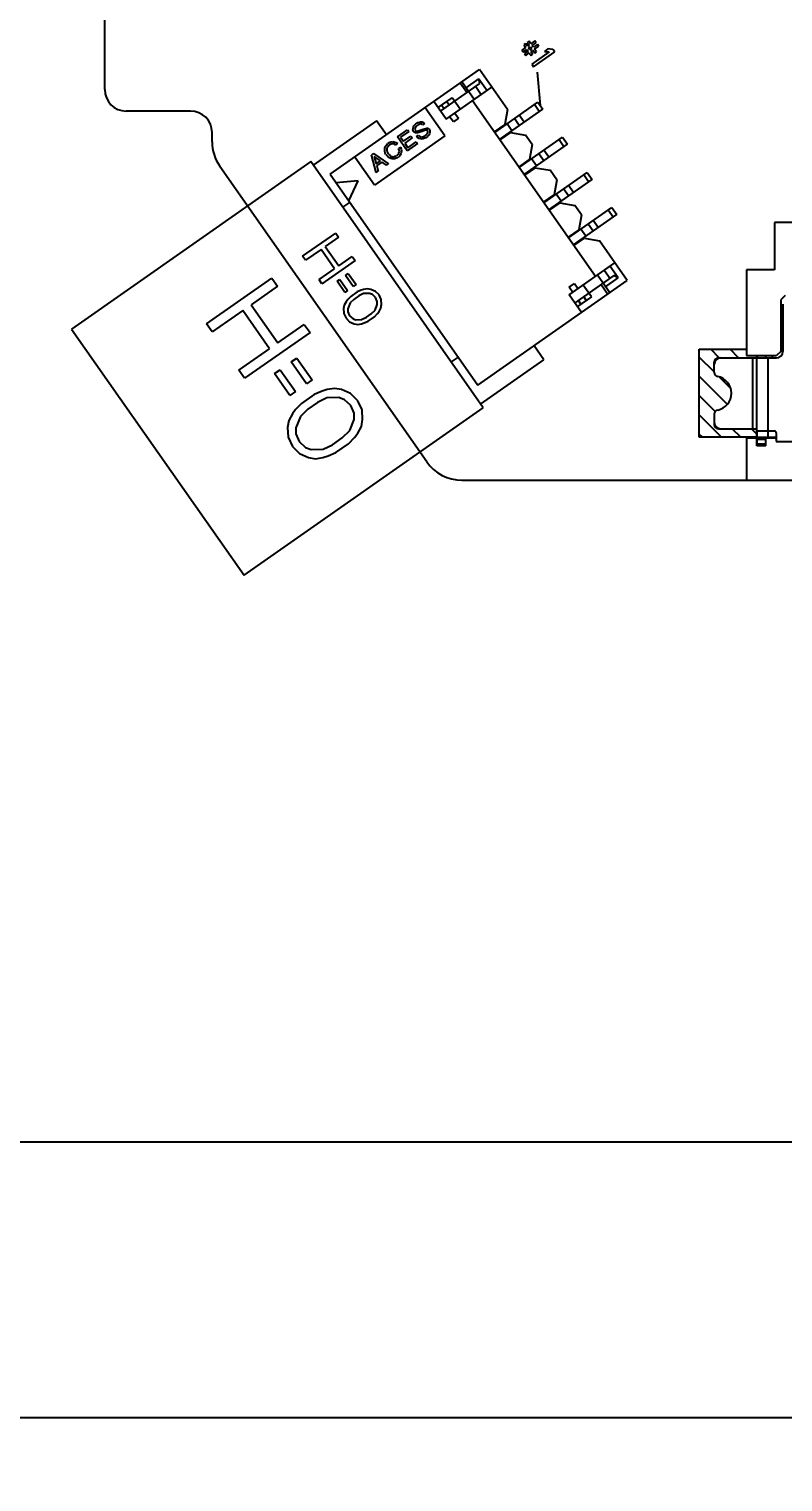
# Model space of a CAD drawing. Header units: millimetres. Extents: x 0 to 594, y 0 to 420.
# Drawn here: x 133.08 to 150.64, y 147.75 to 181.59 of the extents above; entities that cross this region are included whole.
import ezdxf

# ---------------------------------------------------------------- set-up
doc = ezdxf.new("R2010")
doc.units = ezdxf.units.MM
doc.header["$LTSCALE"] = 32.67
doc.layers.get('0').update_dxf_attribs({"linetype": 'CONTINUOUS'})
doc.styles.get("Standard").update_dxf_attribs({"font": 'txt', "width": 0.8})
doc.dimstyles.new('DIMSTYLE_1', dxfattribs={"dimtxt": 2.5, "dimasz": 3, "dimexe": 1.5, "dimexo": 1.2, "dimtad": 1, "dimdsep": 46, "dimtxsty": 'STANDARD', "dimblk": '_FILLED', "dimblk1": '_FILLED', "dimblk2": '_FILLED', "dimcen": 0.09, "dimazin": 2, "dimtp": 0.01, "dimtm": 0.01, "dimtfac": 1, "dimtofl": 0, "dimtmove": 0, "dimatfit": 3, "dimldrblk": '_FILLED', "dimfxl": 1, "dimtolj": 1, "dimarcsym": 0})

# ---------------------------------------------------------------- blocks, each defined once
blk = doc.blocks.new('_FILLED')
at = {"color": 0, "linetype": 'BYBLOCK'}
blk.add_solid([(0, 0), (-1, 0.167), (-1, -0.167)], dxfattribs=at)
blk = doc.blocks.new('*D5')
at = {"color": 2, "linetype": 'CONTINUOUS'}
for p, q in [((252.741, 195.783), (252.741, 154.171)), ((117.741, 164.883), (117.741, 154.171)), ((117.741, 155.671), (185.241, 155.671)), ((252.741, 155.671), (185.241, 155.671))]:
    blk.add_line(p, q, dxfattribs=at)
at = {"color": 2, "linetype": 'CONTINUOUS', "xscale": 3, "yscale": 3, "zscale": 3, "rotation": 180}
blk.add_blockref('_FILLED', (117.741, 155.671), dxfattribs=at)
at = {"color": 2, "linetype": 'CONTINUOUS', "xscale": 3, "yscale": 3, "zscale": 3}
blk.add_blockref('_FILLED', (252.741, 155.671), dxfattribs=at)
at = {"color": 2, "linetype": 'CONTINUOUS', "insert": (184.424, 158.796), "char_height": 2.5, "width": 6, "attachment_point": 2, "line_spacing_factor": 0.9}
blk.add_mtext('135', dxfattribs=at)
blk = doc.blocks.new('*D6')
at = {"color": 2, "linetype": 'CONTINUOUS'}
for p, q in [((252.741, 195.783), (252.741, 147.749)), ((116.741, 191.283), (116.741, 147.749)), ((116.741, 149.249), (184.741, 149.249)), ((252.741, 149.249), (184.741, 149.249))]:
    blk.add_line(p, q, dxfattribs=at)
at = {"color": 2, "linetype": 'CONTINUOUS', "xscale": 3, "yscale": 3, "zscale": 3, "rotation": 180}
blk.add_blockref('_FILLED', (116.741, 149.249), dxfattribs=at)
at = {"color": 2, "linetype": 'CONTINUOUS', "xscale": 3, "yscale": 3, "zscale": 3}
blk.add_blockref('_FILLED', (252.741, 149.249), dxfattribs=at)
at = {"color": 2, "linetype": 'CONTINUOUS', "insert": (184.757, 152.374), "char_height": 2.5, "width": 6, "attachment_point": 2, "line_spacing_factor": 0.9}
blk.add_mtext('136', dxfattribs=at)
blk = doc.blocks.new('*D9')
at = {"color": 2, "linetype": 'CONTINUOUS'}
for p, q in [((251.441, 197.083), (87.589, 197.083)), ((89.089, 197.083), (89.089, 181.583)), ((89.089, 166.083), (89.089, 181.583)), ((116.541, 166.083), (87.589, 166.083))]:
    blk.add_line(p, q, dxfattribs=at)
at = {"color": 2, "linetype": 'CONTINUOUS', "xscale": 3, "yscale": 3, "zscale": 3}
for p, rotation in [((89.089, 197.083), 90), ((89.089, 166.083), 270)]:
    blk.add_blockref('_FILLED', p, dxfattribs=dict(at, rotation=rotation))
at = {"color": 2, "linetype": 'CONTINUOUS', "insert": (85.964, 178.675), "char_height": 2.5, "width": 4, "attachment_point": 2, "rotation": 90, "line_spacing_factor": 0.9}
blk.add_mtext('31', dxfattribs=at)

msp = doc.modelspace()

# ---------------------------------------------------------------- linework, layer by layer
at = {"color": 7, "linetype": 'CONTINUOUS'}
for p, q in [((134.841, 180.183), (134.841, 182.583)), ((140.092, 178.211), (143.573, 180.649)), ((143.261, 180.222), (143.559, 180.431)), ((143.559, 180.431), (143.748, 180.16)), ((143.578, 180.322), (143.559, 180.431)), ((144.224, 179.719), (143.573, 180.649)), ((142.663, 179.682), (143.578, 180.322)), ((142.795, 179.493), (143.86, 180.239)), ((143.278, 180.112), (143.123, 180.333)), ((143.451, 179.952), (143.164, 180.362)), ((143.483, 180.255), (143.614, 180.067)), ((142.763, 179.104), (142.304, 179.759)), ((142.795, 179.493), (142.509, 179.903)), ((142.606, 179.764), (142.934, 179.993)), ((142.745, 179.739), (142.688, 179.821)), ((142.811, 179.907), (142.868, 179.825)), ((143.123, 179.723), (142.934, 179.993)), ((146.278, 175.828), (143.41, 179.923)), ((143.926, 179.186), (144.933, 179.892)), ((144.041, 179.022), (145.048, 179.728)), ((144.224, 179.719), (144.163, 179.371)), ((144.933, 179.892), (145.048, 179.728)), ((136.841, 179.683), (135.341, 179.683)), ((142.065, 179.361), (142.087, 179.383)), ((142.087, 179.383), (142.111, 179.4)), ((142.111, 179.4), (142.139, 179.413)), ((142.139, 179.413), (142.173, 179.425)), ((142.198, 179.381), (142.167, 179.372)), ((142.173, 179.425), (142.199, 179.431)), ((142.23, 179.379), (142.198, 179.381)), ((142.199, 179.431), (142.238, 179.428)), ((142.252, 179.364), (142.23, 179.379)), ((142.238, 179.428), (142.265, 179.416)), ((142.293, 179.393), (142.252, 179.364)), ((142.265, 179.416), (142.293, 179.393)), ((142.963, 179.428), (142.877, 179.551)), ((143.086, 179.514), (142.963, 179.428)), ((143, 179.637), (143.086, 179.514)), ((144.327, 179.223), (144.213, 179.387)), ((144.499, 179.344), (144.385, 179.507)), ((144.614, 179.424), (144.499, 179.588)), ((137.341, 178.968), (137.341, 179.183)), ((142.763, 179.104), (141.124, 177.957)), ((141.661, 179.084), (141.894, 179.248)), ((141.89, 178.757), (141.661, 179.084)), ((141.923, 179.207), (141.734, 179.075)), ((141.734, 179.075), (141.803, 178.977)), ((141.803, 178.977), (141.975, 179.097)), ((142.004, 179.056), (141.832, 178.936)), ((141.894, 179.248), (141.923, 179.207)), ((141.975, 179.097), (142.004, 179.056)), ((142.023, 179.247), (142.025, 179.279)), ((142.024, 179.229), (142.023, 179.247)), ((142.028, 179.213), (142.024, 179.229)), ((142.025, 179.279), (142.035, 179.316)), ((142.034, 179.205), (142.028, 179.213)), ((142.052, 179.188), (142.034, 179.205)), ((142.035, 179.316), (142.046, 179.336)), ((142.046, 179.336), (142.065, 179.361)), ((142.079, 179.176), (142.052, 179.188)), ((142.072, 179.281), (142.067, 179.253)), ((142.067, 179.253), (142.075, 179.234)), ((142.079, 179.298), (142.072, 179.281)), ((142.075, 179.234), (142.08, 179.226)), ((142.098, 179.323), (142.079, 179.298)), ((142.133, 179.177), (142.079, 179.176)), ((142.08, 179.226), (142.1, 179.215)), ((142.119, 179.344), (142.098, 179.323)), ((142.1, 179.215), (142.14, 179.219)), ((142.107, 179.092), (142.148, 179.12)), ((142.131, 179.066), (142.107, 179.092)), ((142.14, 179.359), (142.119, 179.344)), ((142.164, 179.046), (142.131, 179.066)), ((142.185, 179.189), (142.133, 179.177)), ((142.167, 179.372), (142.14, 179.359)), ((142.14, 179.219), (142.259, 179.259)), ((142.148, 179.12), (142.172, 179.095)), ((142.204, 179.032), (142.164, 179.046)), ((142.172, 179.095), (142.195, 179.08)), ((142.239, 179.209), (142.185, 179.189)), ((142.195, 179.08), (142.223, 179.075)), ((142.223, 179.075), (142.245, 179.078)), ((142.262, 179.036), (142.236, 179.03)), ((142.312, 179.235), (142.239, 179.209)), ((142.245, 179.078), (142.264, 179.086)), ((142.259, 179.259), (142.319, 179.277)), ((142.301, 179.05), (142.262, 179.036)), ((142.264, 179.086), (142.291, 179.099)), ((142.291, 179.099), (142.312, 179.113)), ((142.324, 179.061), (142.301, 179.05)), ((142.338, 179.241), (142.312, 179.235)), ((142.312, 179.113), (142.342, 179.14)), ((142.319, 179.277), (142.345, 179.283)), ((142.361, 179.086), (142.324, 179.061)), ((142.352, 179.239), (142.338, 179.241)), ((142.342, 179.14), (142.361, 179.166)), ((142.345, 179.283), (142.364, 179.283)), ((142.368, 179.225), (142.352, 179.239)), ((142.361, 179.166), (142.371, 179.185)), ((142.388, 179.118), (142.361, 179.086)), ((142.364, 179.283), (142.38, 179.277)), ((142.372, 179.21), (142.368, 179.225)), ((142.371, 179.185), (142.372, 179.21)), ((142.38, 179.277), (142.399, 179.259)), ((142.408, 179.15), (142.388, 179.118)), ((142.399, 179.259), (142.412, 179.232)), ((142.417, 179.181), (142.408, 179.15)), ((142.412, 179.232), (142.418, 179.206)), ((142.418, 179.206), (142.417, 179.181)), ((144.163, 179.371), (143.917, 179.199)), ((144.295, 179.182), (144.049, 179.01)), ((144.295, 179.182), (144.643, 179.121)), ((144.499, 178.367), (145.507, 179.073)), ((144.798, 178.9), (144.643, 179.121)), ((145.507, 179.073), (145.622, 178.909)), ((141.364, 178.785), (141.366, 178.817)), ((141.365, 178.749), (141.364, 178.785)), ((141.378, 178.703), (141.365, 178.749)), ((141.366, 178.817), (141.376, 178.854)), ((141.376, 178.854), (141.387, 178.874)), ((141.394, 178.672), (141.378, 178.703)), ((141.387, 178.874), (141.41, 178.902)), ((141.41, 178.902), (141.431, 178.924)), ((141.416, 178.815), (141.412, 178.794)), ((141.412, 178.794), (141.414, 178.765)), ((141.414, 178.765), (141.423, 178.735)), ((141.422, 178.832), (141.416, 178.815)), ((141.441, 178.857), (141.422, 178.832)), ((141.423, 178.735), (141.439, 178.703)), ((141.456, 178.941), (141.431, 178.924)), ((141.456, 178.679), (141.439, 178.703)), ((141.463, 178.879), (141.441, 178.857)), ((141.456, 178.941), (141.483, 178.954)), ((141.463, 178.879), (141.487, 178.896)), ((141.483, 178.954), (141.518, 178.966)), ((141.515, 178.909), (141.487, 178.896)), ((141.545, 178.918), (141.515, 178.909)), ((141.518, 178.966), (141.551, 178.971)), ((141.57, 178.917), (141.545, 178.918)), ((141.551, 178.971), (141.583, 178.969)), ((141.594, 178.909), (141.57, 178.917)), ((141.583, 178.969), (141.626, 178.95)), ((141.626, 178.889), (141.594, 178.909)), ((141.626, 178.95), (141.661, 178.926)), ((141.661, 178.926), (141.626, 178.889)), ((141.675, 178.68), (141.694, 178.705)), ((141.733, 178.842), (141.688, 178.81)), ((141.702, 178.772), (141.688, 178.81)), ((141.694, 178.705), (141.701, 178.722)), ((141.701, 178.722), (141.705, 178.743)), ((141.705, 178.743), (141.702, 178.772)), ((141.733, 178.842), (141.749, 178.792)), ((141.751, 178.72), (141.741, 178.682)), ((141.749, 178.792), (141.754, 178.759)), ((141.754, 178.759), (141.751, 178.72)), ((141.832, 178.936), (141.906, 178.829)), ((142.128, 178.923), (141.89, 178.757)), ((141.906, 178.829), (142.099, 178.964)), ((142.099, 178.964), (142.128, 178.923)), ((142.236, 179.03), (142.204, 179.032)), ((144.614, 178.203), (145.622, 178.909)), ((144.798, 178.9), (144.737, 178.551)), ((145.188, 178.605), (145.073, 178.769)), ((142.343, 171.51), (137.522, 178.394)), ((141.124, 177.957), (140.665, 178.612)), ((141.104, 178.694), (141.054, 178.66)), ((141.165, 178.249), (141.054, 178.66)), ((141.104, 178.694), (141.452, 178.45)), ((141.119, 178.62), (141.162, 178.454)), ((141.264, 178.526), (141.119, 178.62)), ((141.162, 178.454), (141.264, 178.526)), ((141.178, 178.405), (141.301, 178.491)), ((141.178, 178.405), (141.21, 178.281)), ((141.407, 178.418), (141.301, 178.491)), ((141.394, 178.672), (141.411, 178.647)), ((141.407, 178.418), (141.452, 178.45)), ((141.435, 178.621), (141.411, 178.647)), ((141.474, 178.593), (141.435, 178.621)), ((141.456, 178.679), (141.48, 178.653)), ((141.507, 178.58), (141.474, 178.593)), ((141.48, 178.653), (141.506, 178.634)), ((141.506, 178.634), (141.532, 178.622)), ((141.538, 178.571), (141.507, 178.58)), ((141.532, 178.622), (141.553, 178.619)), ((141.577, 178.568), (141.538, 178.571)), ((141.553, 178.619), (141.571, 178.619)), ((141.571, 178.619), (141.602, 178.628)), ((141.599, 178.571), (141.577, 178.568)), ((141.633, 178.583), (141.599, 178.571)), ((141.602, 178.628), (141.629, 178.641)), ((141.654, 178.658), (141.629, 178.641)), ((141.661, 178.596), (141.633, 178.583)), ((141.654, 178.658), (141.675, 178.68)), ((141.661, 178.596), (141.685, 178.613)), ((141.707, 178.635), (141.685, 178.613)), ((141.73, 178.663), (141.707, 178.635)), ((141.741, 178.682), (141.73, 178.663)), ((144.491, 178.379), (144.737, 178.551)), ((144.869, 178.363), (144.623, 178.191)), ((144.901, 178.404), (144.786, 178.568)), ((144.869, 178.363), (145.217, 178.302)), ((145.073, 178.524), (144.958, 178.688)), ((140.092, 178.211), (143.533, 173.296)), ((140.747, 178.059), (140.23, 178.014)), ((140.528, 177.588), (140.747, 178.059)), ((141.165, 178.249), (141.21, 178.281)), ((145.073, 177.548), (146.081, 178.253)), ((145.188, 177.384), (146.195, 178.09)), ((145.372, 178.08), (145.217, 178.302)), ((145.372, 178.08), (145.31, 177.732)), ((146.081, 178.253), (146.195, 178.09)), ((145.064, 177.56), (145.31, 177.732)), ((145.474, 177.585), (145.36, 177.749)), ((145.646, 177.705), (145.532, 177.869)), ((145.761, 177.786), (145.646, 177.949)), ((145.442, 177.544), (145.196, 177.372)), ((145.442, 177.544), (145.79, 177.482)), ((145.647, 176.729), (146.654, 177.434)), ((145.945, 177.261), (145.79, 177.482)), ((146.654, 177.434), (146.769, 177.27)), ((145.761, 176.565), (146.769, 177.27)), ((145.945, 177.261), (145.884, 176.913)), ((146.22, 176.886), (146.105, 177.05)), ((146.335, 176.966), (146.22, 177.13)), ((150.441, 177.085), (150.441, 175.985)), ((159.116, 177.085), (150.441, 177.085)), ((145.884, 176.913), (145.638, 176.741)), ((145.77, 176.553), (146.016, 176.725)), ((146.048, 176.766), (145.933, 176.93)), ((146.016, 176.725), (146.364, 176.663)), ((147.015, 175.734), (146.364, 176.663)), ((145.663, 175.398), (146.728, 176.143)), ((146.805, 175.794), (146.616, 176.065)), ((143.533, 173.296), (147.015, 175.734)), ((145.659, 175.578), (145.782, 175.664)), ((145.782, 175.664), (145.868, 175.541)), ((145.795, 175.209), (146.71, 175.85)), ((146.605, 175.447), (146.319, 175.856)), ((146.482, 175.971), (146.614, 175.783)), ((146.508, 175.586), (146.805, 175.794)), ((146.805, 175.794), (146.71, 175.85)), ((149.791, 175.985), (149.791, 173.985)), ((150.441, 175.985), (149.791, 175.985)), ((145.745, 175.455), (145.659, 175.578)), ((145.95, 174.988), (145.663, 175.398)), ((146.18, 175.357), (145.852, 175.127)), ((146.18, 175.357), (145.991, 175.627)), ((146, 175.353), (146.057, 175.271)), ((146.409, 175.639), (146.564, 175.418)), ((150.691, 175.383), (150.591, 175.283)), ((145.934, 175.185), (145.877, 175.266)), ((150.591, 175.283), (150.591, 174.085)), ((150.641, 175.084), (150.591, 175.084)), ((150.641, 175.183), (150.641, 174.083)), ((149.791, 173.985), (150.491, 173.985)), ((150.036, 173.983), (150.036, 173.937)), ((150.041, 173.983), (150.041, 173.933)), ((150.241, 173.933), (150.241, 173.985)), ((150.391, 173.985), (150.391, 173.933)), ((150.591, 174.085), (150.491, 173.985)), ((149.041, 173.598), (149.041, 173.833)), ((149.141, 173.933), (150.491, 173.933)), ((150.036, 171.883), (150.036, 173.933)), ((149.041, 172.618), (149.041, 172.383)), ((149.141, 172.283), (150.034, 172.283)), ((150.036, 172.233), (150.436, 172.233)), ((150.041, 171.883), (150.041, 172.233)), ((150.041, 172.083), (150.441, 172.083)), ((150.241, 171.883), (150.241, 172.083)), ((150.486, 172.183), (150.486, 171.983)), ((150.486, 171.983), (151.091, 171.983)), ((150.491, 171.983), (150.491, 172.033)), ((150.241, 171.883), (150.036, 171.883)), ((143.162, 171.083), (174.491, 171.083))]:
    msp.add_line(p, q, dxfattribs=at)
at = {"color": 40, "linetype": 'CONTINUOUS'}
for p, q in [((144.645, 181.161), (144.562, 181.103)), ((144.562, 181.103), (144.59, 181.062)), ((144.59, 181.062), (144.674, 181.12)), ((144.644, 181.252), (144.602, 181.223)), ((144.602, 181.223), (144.645, 181.161)), ((144.703, 181.079), (144.619, 181.021)), ((144.687, 181.19), (144.644, 181.252)), ((144.674, 181.12), (144.703, 181.079)), ((144.728, 181.31), (144.686, 181.281)), ((144.686, 181.281), (144.729, 181.22)), ((144.729, 181.22), (144.687, 181.19)), ((144.716, 181.149), (144.758, 181.179)), ((144.745, 181.108), (144.716, 181.149)), ((144.771, 181.249), (144.728, 181.31)), ((144.786, 181.138), (144.745, 181.108)), ((144.758, 181.179), (144.786, 181.138)), ((144.865, 181.315), (144.771, 181.249)), ((144.773, 181.067), (144.815, 181.097)), ((144.816, 181.006), (144.773, 181.067)), ((144.8, 181.208), (144.894, 181.274)), ((144.828, 181.167), (144.8, 181.208)), ((144.815, 181.097), (144.858, 181.035)), ((144.922, 181.233), (144.828, 181.167)), ((144.857, 181.126), (144.951, 181.192)), ((144.9, 181.065), (144.857, 181.126)), ((144.858, 181.035), (144.9, 181.065)), ((144.894, 181.274), (144.865, 181.315)), ((144.951, 181.192), (144.922, 181.233)), ((145.166, 181.129), (145.083, 181.071)), ((145.083, 181.071), (145.199, 181.06)), ((145.283, 181.119), (145.166, 181.129)), ((145.326, 181.058), (145.283, 181.119)), ((144.619, 181.021), (144.648, 180.98)), ((144.648, 180.98), (144.731, 181.038)), ((144.731, 181.038), (144.774, 180.977)), ((144.774, 180.977), (144.816, 181.006)), ((145.199, 181.06), (144.791, 180.775)), ((144.791, 180.775), (144.834, 180.713)), ((144.834, 180.713), (145.326, 181.058)), ((144.991, 179.81), (144.923, 180.587)), ((141.173, 179.456), (139.699, 178.424)), ((141.403, 179.129), (141.173, 179.456)), ((139.641, 178.506), (134.071, 174.605)), ((143.656, 172.772), (139.641, 178.506)), ((140.387, 177.441), (140.551, 177.555)), ((134.071, 174.605), (138.086, 168.871)), ((145.074, 173.886), (144.844, 174.214)), ((148.691, 172.083), (148.691, 174.133)), ((148.691, 174.133), (149.791, 174.133)), ((149.159, 173.933), (148.959, 174.133)), ((149.608, 173.933), (149.408, 174.133)), ((150.036, 173.954), (150.007, 173.983)), ((143.075, 173.951), (142.911, 173.837)), ((143.599, 172.854), (145.074, 173.886)), ((149.043, 173.6), (148.691, 173.952)), ((149.343, 172.851), (148.691, 173.503)), ((149.426, 173.217), (149.155, 173.489)), ((149.064, 172.681), (148.691, 173.054)), ((138.086, 168.871), (143.656, 172.772)), ((149.213, 172.083), (148.691, 172.605)), ((149.662, 172.083), (149.462, 172.283)), ((150.036, 172.158), (149.911, 172.283)), ((148.764, 172.083), (148.691, 172.156)), ((150.036, 172.083), (148.691, 172.083)), ((149.791, 172.063), (149.791, 171.083)), ((150.041, 172.063), (149.791, 172.063)), ((150.491, 172.063), (150.241, 172.063))]:
    msp.add_line(p, q, dxfattribs=at)
at = {"color": 9, "linetype": 'CONTINUOUS'}
for p, q in [((144.966, 179.671), (144.852, 179.834)), ((145.54, 178.851), (145.425, 179.015)), ((146.113, 178.032), (145.999, 178.196)), ((146.687, 177.213), (146.572, 177.377)), ((149.941, 172.283), (149.941, 173.933)), ((150.286, 173.933), (150.286, 172.233)), ((150.291, 173.933), (150.291, 172.083)), ((150.041, 172.183), (150.036, 172.183)), ((150.036, 171.933), (150.241, 171.933)), ((150.241, 172.033), (150.041, 172.033))]:
    msp.add_line(p, q, dxfattribs=at)
at = {"color": 4, "linetype": 'CONTINUOUS'}
for p, q in [((139.452, 176.302), (140.222, 176.841)), ((140.29, 176.745), (139.979, 176.527)), ((140.222, 176.841), (140.29, 176.745)), ((139.88, 176.458), (139.52, 176.206)), ((140.195, 176.009), (139.88, 176.458)), ((139.979, 176.527), (140.293, 176.078)), ((139.52, 176.206), (139.452, 176.302)), ((139.834, 175.757), (140.195, 176.009)), ((140.672, 176.2), (139.902, 175.661)), ((140.293, 176.078), (140.604, 176.296)), ((140.604, 176.296), (140.672, 176.2)), ((137.212, 174.726), (138.735, 175.793)), ((138.735, 175.793), (138.869, 175.603)), ((139.902, 175.661), (139.834, 175.757)), ((140.254, 175.716), (140.319, 175.762)), ((140.433, 175.459), (140.254, 175.716)), ((140.319, 175.762), (140.499, 175.505)), ((140.45, 175.853), (140.516, 175.899)), ((140.63, 175.597), (140.45, 175.853)), ((140.516, 175.899), (140.696, 175.643)), ((138.869, 175.603), (138.253, 175.171)), ((140.499, 175.505), (140.433, 175.459)), ((140.572, 175.365), (140.502, 175.292)), ((140.72, 175.468), (140.572, 175.365)), ((140.696, 175.643), (140.63, 175.597)), ((140.76, 175.377), (140.645, 175.296)), ((140.813, 175.51), (140.72, 175.468)), ((140.869, 175.43), (140.76, 175.377)), ((140.873, 175.528), (140.813, 175.51)), ((141.012, 175.434), (140.869, 175.43)), ((140.961, 175.542), (140.873, 175.528)), ((141.044, 175.528), (140.961, 175.542)), ((141.079, 175.409), (141.012, 175.434)), ((141.15, 175.482), (141.044, 175.528)), ((141.151, 175.34), (141.079, 175.409)), ((141.233, 175.398), (141.15, 175.482)), ((141.191, 175.249), (141.151, 175.34)), ((141.284, 175.29), (141.233, 175.398)), ((138.058, 175.035), (137.345, 174.536)), ((138.68, 174.146), (138.058, 175.035)), ((138.253, 175.171), (138.875, 174.283)), ((140.421, 175.163), (140.405, 175.081)), ((140.405, 175.081), (140.412, 174.966)), ((140.464, 175.241), (140.421, 175.163)), ((140.502, 175.292), (140.464, 175.241)), ((140.558, 175.212), (140.505, 175.079)), ((140.505, 175.079), (140.505, 175.008)), ((140.505, 175.008), (140.545, 174.916)), ((140.645, 175.296), (140.558, 175.212)), ((141.052, 174.96), (141.139, 175.045)), ((141.139, 175.045), (141.192, 175.178)), ((141.192, 175.178), (141.191, 175.249)), ((141.195, 174.964), (141.233, 175.015)), ((141.233, 175.015), (141.276, 175.093)), ((141.276, 175.093), (141.291, 175.175)), ((141.291, 175.175), (141.284, 175.29)), ((137.345, 174.536), (137.212, 174.726)), ((138.875, 174.283), (139.491, 174.714)), ((139.491, 174.714), (139.624, 174.523)), ((140.412, 174.966), (140.463, 174.858)), ((140.463, 174.858), (140.547, 174.774)), ((140.545, 174.916), (140.618, 174.847)), ((140.547, 174.774), (140.652, 174.728)), ((140.618, 174.847), (140.684, 174.822)), ((140.652, 174.728), (140.735, 174.714)), ((140.684, 174.822), (140.827, 174.827)), ((140.735, 174.714), (140.823, 174.728)), ((140.823, 174.728), (140.884, 174.746)), ((140.827, 174.827), (140.937, 174.879)), ((140.884, 174.746), (140.977, 174.788)), ((140.937, 174.879), (141.052, 174.96)), ((140.977, 174.788), (141.124, 174.891)), ((141.124, 174.891), (141.195, 174.964)), ((139.624, 174.523), (138.101, 173.457)), ((137.967, 173.647), (138.68, 174.146)), ((138.101, 173.457), (137.967, 173.647)), ((138.797, 173.566), (138.927, 173.657)), ((138.927, 173.657), (139.282, 173.149)), ((139.186, 173.838), (139.316, 173.929)), ((139.542, 173.33), (139.186, 173.838)), ((139.316, 173.929), (139.671, 173.421)), ((139.153, 173.058), (138.797, 173.566)), ((139.671, 173.421), (139.542, 173.33)), ((139.282, 173.149), (139.153, 173.058)), ((139.72, 173.076), (139.428, 172.872)), ((139.904, 173.158), (139.72, 173.076)), ((140.015, 172.999), (139.798, 172.895)), ((140.023, 173.194), (139.904, 173.158)), ((140.298, 173.009), (140.015, 172.999)), ((140.197, 173.222), (140.023, 173.194)), ((140.361, 173.195), (140.197, 173.222)), ((140.43, 172.959), (140.298, 173.009)), ((140.57, 173.104), (140.361, 173.195)), ((140.573, 172.823), (140.43, 172.959)), ((140.736, 172.936), (140.57, 173.104)), ((139.213, 172.627), (139.128, 172.473)), ((139.288, 172.727), (139.213, 172.627)), ((139.428, 172.872), (139.288, 172.727)), ((139.571, 172.736), (139.399, 172.568)), ((139.798, 172.895), (139.571, 172.736)), ((140.652, 172.641), (140.573, 172.823)), ((140.654, 172.501), (140.652, 172.641)), ((140.836, 172.723), (140.736, 172.936)), ((140.85, 172.496), (140.836, 172.723)), ((139.128, 172.473), (139.097, 172.309)), ((139.097, 172.309), (139.111, 172.083)), ((139.399, 172.568), (139.293, 172.305)), ((139.293, 172.305), (139.295, 172.164)), ((140.548, 172.238), (140.654, 172.501)), ((140.735, 172.179), (140.82, 172.333)), ((140.82, 172.333), (140.85, 172.496)), ((139.111, 172.083), (139.212, 171.869)), ((139.295, 172.164), (139.374, 171.983)), ((139.374, 171.983), (139.518, 171.847)), ((140.149, 171.911), (140.376, 172.07)), ((140.228, 171.729), (140.52, 171.934)), ((140.376, 172.07), (140.548, 172.238)), ((140.52, 171.934), (140.66, 172.079)), ((140.66, 172.079), (140.735, 172.179)), ((139.212, 171.869), (139.378, 171.702)), ((139.378, 171.702), (139.586, 171.611)), ((139.518, 171.847), (139.649, 171.797)), ((139.586, 171.611), (139.75, 171.584)), ((139.649, 171.797), (139.932, 171.806)), ((139.75, 171.584), (139.924, 171.611)), ((139.924, 171.611), (140.044, 171.648)), ((139.932, 171.806), (140.149, 171.911)), ((140.044, 171.648), (140.228, 171.729))]:
    msp.add_line(p, q, dxfattribs=at)
at = {"color": 7, "linetype": 'CONTINUOUS'}
for centre, radius, start, end in [((135.341, 180.183), 0.5, 180, 270), ((136.841, 179.183), 0.5, 0, 90), ((138.341, 178.968), 1, 180, 215), ((150.491, 174.083), 0.15, 270, 360), ((149.191, 173.783), 0.15, 90, 180), ((149.141, 173.833), 0.1, 90, 180), ((149.141, 173.598), 0.1, 180, 258.463), ((149.041, 173.108), 0.4, 281.5604, 78.4396), ((149.041, 173.108), 0.4, 281.537, 78.463), ((149.141, 172.618), 0.1, 101.537, 180), ((149.191, 172.433), 0.15, 180, 270), ((149.141, 172.383), 0.1, 180, 270), ((150.436, 172.183), 0.05, 0, 90), ((150.441, 172.033), 0.05, 0, 90), ((143.162, 172.083), 1, 215, 270)]:
    msp.add_arc(centre, radius, start, end, dxfattribs=at)

# ---------------------------------------------------------------- dimensions: what is measured, and where the dimension line sits
at = {"color": 2, "linetype": 'CONTINUOUS'}
for base, p1, p2, angle, picture, middle in [((89.089, 166.083), (252.641, 197.083), (117.741, 166.083), 270, '*D9', (89.089, 178.425)), ((116.741, 149.249), (252.741, 196.983), (116.741, 192.483), 180, '*D6', (185.007, 149.249)), ((117.741, 155.671), (252.741, 196.983), (117.741, 166.083), 180, '*D5', (184.737, 155.671))]:
    dim = msp.add_linear_dim(base=base, p1=p1, p2=p2, angle=angle, dimstyle='DIMSTYLE_1', dxfattribs=at)
    dim.commit()
    dim.dimension.update_dxf_attribs({"geometry": picture, "text_midpoint": middle, "dimtype": 160})

doc.saveas('drawing.dxf')
